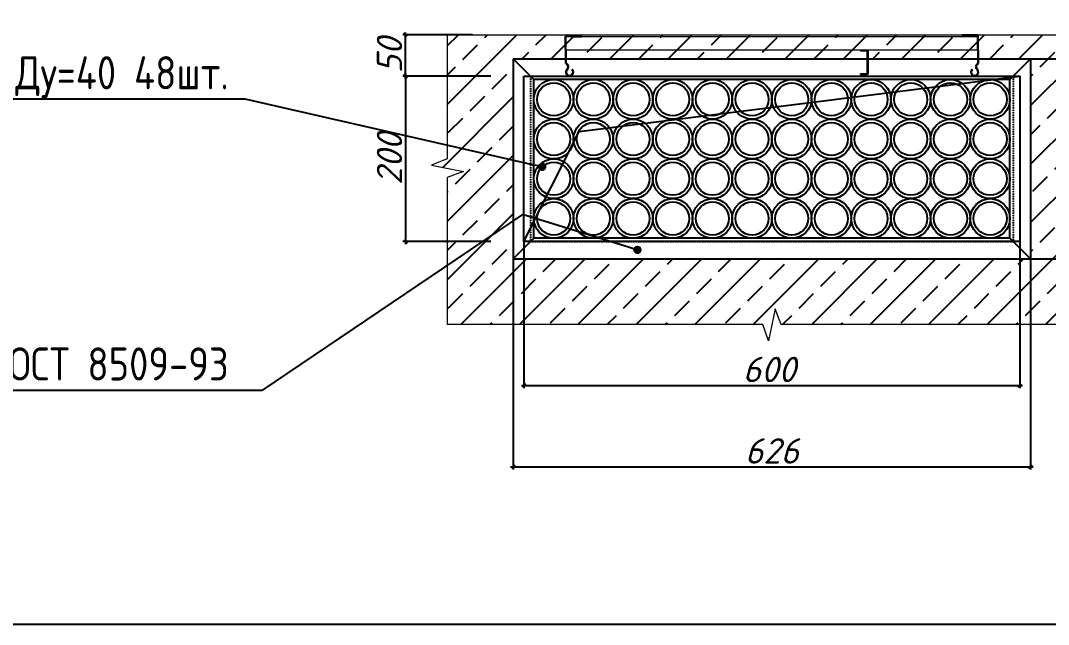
# Model space of a CAD drawing. Header units: millimetres. Extents: x -42533 to 645315, y 3457 to 82611.
# Drawn here: x 457598 to 463682, y 5128 to 8701 of the extents above; entities that cross this region are included whole.
import ezdxf
from ezdxf import colors
from ezdxf.entities.mleader import LeaderData, LeaderLine
from ezdxf.math import Vec2, Vec3

# ---------------------------------------------------------------- set-up
doc = ezdxf.new("R2010")
doc.units = ezdxf.units.MM
doc.linetypes.add('ШТРИХОВАЯ', pattern=[0.75, 0.5, -0.25])
for name, color, linetype in [('PDF _Геометрия', 7, 'Continuous'), ('Обрамление гильз', 5, 'Continuous'), ('ЭОМ_Лотки рабочие', 5, 'Continuous')]:
    doc.layers.add(name, color=color, linetype=linetype)
doc.layers.add('ЭМ_кабеленесущие конструкции', color=7, linetype='Continuous', lineweight=15)
doc.layers.add('ЭОМ_Освещение рабочее', color=7, linetype='Continuous', lineweight=9, true_color=0x312af4)
doc.styles.add('ISOCPEUR', font='isocpeur.ttf', dxfattribs={"width": 0.85, "height": 275})
doc.styles.add('MYSTYLE', font='isocpeur.ttf', dxfattribs={"oblique": 15})
doc.dimstyles.new('1', dxfattribs={"dimtxt": 35, "dimasz": 20, "dimexe": 15, "dimexo": 0.625, "dimgap": 20, "dimtad": 1, "dimdec": 0, "dimtxsty": 'MYSTYLE', "dimblk": 'OBLIQUE', "dimcen": 0, "dimdle": 15, "dimadec": 0, "dimazin": 0, "dimtfac": 1, "dimtdec": 0, "dimtmove": 0, "dimatfit": 3, "dimldrblk": 'OBLIQUE', "dimfxl": 1, "dimarcsym": 0})

# ---------------------------------------------------------------- blocks, each defined once
blk = doc.blocks.new('_Oblique')
at = {"color": 0, "linetype": 'ByBlock', "lineweight": -2}
blk.add_line((-0.5, -0.5), (0.5, 0.5), dxfattribs=at)
blk = doc.blocks.new('*D1793')
at = {"color": 0, "lineweight": -2, "transparency": 16777216}
for p, q in [((463577, 8474.1), (464429.5, 8474.1)), ((464414.5, 8489.1), (464414.5, 7275.1)), ((463577, 7290.1), (464429.5, 7290.1))]:
    blk.add_line(p, q, dxfattribs=at)
at = {"layer": 'Defpoints', "color": 0, "transparency": 16777216}
for p in [(463576.4, 8474.1), (463576.4, 7290.1), (464414.5, 7290.1)]:
    blk.add_point(p, dxfattribs=at)
at = {"color": 0, "lineweight": -2, "transparency": 16777216, "xscale": 20, "yscale": 20, "zscale": 20}
for p, rotation in [((464414.5, 8474.1), 90), ((464414.5, 7290.1), 270)]:
    blk.add_blockref('_Oblique', p, dxfattribs=dict(at, rotation=rotation))
at = {"color": 0, "transparency": 16777216, "insert": (464319.5, 7882.1), "char_height": 150, "attachment_point": 5, "rotation": 90, "style": 'MYSTYLE'}
blk.add_mtext('242', dxfattribs=at)
blk = doc.blocks.new('*D1794')
at = {"color": 0, "lineweight": -2, "transparency": 16777216}
for p, q in [((460577.1, 7392.2), (460577.1, 6526.5)), ((463512.8, 7392.2), (463512.8, 6526.5)), ((460562.1, 6541.5), (463527.8, 6541.5))]:
    blk.add_line(p, q, dxfattribs=at)
at = {"layer": 'Defpoints', "color": 0, "transparency": 16777216}
for p in [(460577.1, 7392.8), (463512.8, 7392.8), (463512.8, 6541.5)]:
    blk.add_point(p, dxfattribs=at)
at = {"color": 0, "lineweight": -2, "transparency": 16777216, "xscale": 20, "yscale": 20, "zscale": 20, "rotation": 180}
blk.add_blockref('_Oblique', (460577.1, 6541.5), dxfattribs=at)
at = {"color": 0, "lineweight": -2, "transparency": 16777216, "xscale": 20, "yscale": 20, "zscale": 20}
blk.add_blockref('_Oblique', (463512.8, 6541.5), dxfattribs=at)
at = {"color": 0, "transparency": 16777216, "insert": (462029, 6636.5), "char_height": 150, "attachment_point": 5, "style": 'MYSTYLE'}
blk.add_mtext('600', dxfattribs=at)
blk = doc.blocks.new('*D1795')
at = {"color": 0, "lineweight": -2, "transparency": 16777216}
for p, q in [((460513.5, 7289.5), (460513.5, 6044.5)), ((463576.4, 7289.5), (463576.4, 6044.5)), ((460498.5, 6059.5), (463591.4, 6059.5))]:
    blk.add_line(p, q, dxfattribs=at)
at = {"layer": 'Defpoints', "color": 0, "transparency": 16777216}
for p in [(460513.5, 7290.1), (463576.4, 7290.1), (463576.4, 6059.5)]:
    blk.add_point(p, dxfattribs=at)
at = {"color": 0, "lineweight": -2, "transparency": 16777216, "xscale": 20, "yscale": 20, "zscale": 20, "rotation": 180}
blk.add_blockref('_Oblique', (460513.5, 6059.5), dxfattribs=at)
at = {"color": 0, "lineweight": -2, "transparency": 16777216, "xscale": 20, "yscale": 20, "zscale": 20}
blk.add_blockref('_Oblique', (463576.4, 6059.5), dxfattribs=at)
at = {"color": 0, "transparency": 16777216, "insert": (462044.9, 6154.5), "char_height": 150, "attachment_point": 5, "style": 'MYSTYLE'}
blk.add_mtext('626', dxfattribs=at)
blk = doc.blocks.new('_Dot')
at = {"color": 0, "linetype": 'ByBlock', "lineweight": -2}
blk.add_line((-0.5, 0), (-1, 0), dxfattribs=at)
at = {"color": 0, "linetype": 'ByBlock', "const_width": 0.5}
blk.add_lwpolyline([(-0.25, 0, 1), (0.25, 0, 1)], format="xyb", close=True, dxfattribs=at)
blk = doc.blocks.new('*D1796')
at = {"color": 0, "lineweight": -2, "transparency": 16777216}
for p, q in [((460273.6, 8616), (459861.5, 8616)), ((459876.5, 8356.4), (459876.5, 8631)), ((460210, 8371.4), (459861.5, 8371.4))]:
    blk.add_line(p, q, dxfattribs=at)
at = {"layer": 'Defpoints', "color": 0, "transparency": 16777216}
for p in [(459876.5, 8616), (460274.3, 8616), (460210.6, 8371.4)]:
    blk.add_point(p, dxfattribs=at)
at = {"color": 0, "lineweight": -2, "transparency": 16777216, "xscale": 20, "yscale": 20, "zscale": 20}
for p, rotation in [((459876.5, 8616), 90), ((459876.5, 8371.4), 270)]:
    blk.add_blockref('_Oblique', p, dxfattribs=dict(at, rotation=rotation))
at = {"color": 0, "transparency": 16777216, "insert": (459781.5, 8493.7), "char_height": 150, "attachment_point": 5, "rotation": 90, "style": 'MYSTYLE'}
blk.add_mtext('50', dxfattribs=at)
blk = doc.blocks.new('*D1797')
at = {"color": 0, "lineweight": -2, "transparency": 16777216}
for p, q in [((460380.8, 8371.4), (459861.5, 8371.4)), ((459876.5, 8386.4), (459876.5, 7377.8)), ((460380.8, 7392.8), (459861.5, 7392.8))]:
    blk.add_line(p, q, dxfattribs=at)
at = {"layer": 'Defpoints', "color": 0, "transparency": 16777216}
for p in [(460381.4, 8371.4), (459876.5, 7392.8), (460381.4, 7392.8)]:
    blk.add_point(p, dxfattribs=at)
at = {"color": 0, "lineweight": -2, "transparency": 16777216, "xscale": 20, "yscale": 20, "zscale": 20}
for p, rotation in [((459876.5, 8371.4), 90), ((459876.5, 7392.8), 270)]:
    blk.add_blockref('_Oblique', p, dxfattribs=dict(at, rotation=rotation))
at = {"color": 0, "transparency": 16777216, "insert": (459781.5, 7882.1), "char_height": 150, "attachment_point": 5, "rotation": 90, "style": 'MYSTYLE'}
blk.add_mtext('200', dxfattribs=at)
blk = doc.blocks.new('*U404')
at = {"color": 0, "linetype": 'ByBlock', "lineweight": -2}
for p, q in [((-247.9, 37.9), (-249.2, 39.6)), ((-247, 38.7), (-248.2, 40.3)), ((-241.7, 39.1), (-242.5, 39.9)), ((241.2, 39), (242, 39.9)), ((246.5, 38.6), (247.7, 40.2)), ((247.4, 37.9), (248.7, 39.5)), ((-250.2, 31.7), (-250, -0.6)), ((-249, 31.7), (-248.8, -0.6)), ((248.5, 31.6), (248.8, -0.6)), ((249.7, 31.6), (250, -0.6)), ((-248.8, 16), (248.8, 15.9)), ((-248.8, 0), (248.8, 0)), ((-240, 0), (-230.2, 0)), ((-240, -1.2), (-240, 0)), ((-248.2, -1.2), (-230.2, -1.2)), ((-248.2, -2.4), (-230.2, -2.4)), ((240, 0), (230.2, 0)), ((248.2, -1.2), (230.2, -1.2)), ((248.2, -2.4), (230.2, -2.4)), ((240, -1.2), (240, 0))]:
    blk.add_line(p, q, dxfattribs=at)
for centre, radius, start, end in [((-245.2, 42.6), 5, 314.998, 217.7354), ((-250.3, 36.1), 3, 292.9266, 37.7354), ((-245.2, 42.6), 3.8, 314.998, 217.7354), ((-250.3, 36.1), 4.2, 292.9266, 37.7354), ((244.7, 42.6), 5, 322.2607, 224.998), ((244.7, 42.6), 3.8, 322.2607, 224.998), ((249.8, 36), 4.2, 142.2607, 247.0694), ((249.8, 36), 3, 142.2607, 247.0694), ((-248.4, 31.7), 1.8, 112.9266, 179.998), ((-248.4, 31.7), 0.6, 112.9266, 179.998), ((247.9, 31.6), 0.6, 359.998, 67.0694), ((247.9, 31.6), 1.8, 359.998, 67.0694), ((-230.2, -1.2), 1.2, 269.998, 89.998), ((-248.2, -0.6), 1.8, 179.998, 269.998), ((-248.2, -0.6), 0.6, 179.998, 269.998), ((230.2, -1.2), 1.2, 89.998, 269.998), ((248.2, -0.6), 0.6, 269.998, 359.998), ((248.2, -0.6), 1.8, 268.998, 358.998)]:
    blk.add_arc(centre, radius, start, end, dxfattribs=at)
blk = doc.blocks.new('ПЕРЕГОРОДКА')
for points in [[(-9.3, 28.2), (-9.3, 1.8)], [(-8.1, 1.8), (-8.1, 28.2)], [(-7.5, 30), (0, 30), (0, 28.8)], [(-7.5, 28.8), (0, 28.8)], [(-7.5, 1.2), (0, 1.2)], [(-7.5, 0), (0, 0), (0, 1.2)]]:
    blk.add_lwpolyline(points)
for centre, radius, start, end in [((-7.5, 28.2), 1.8, 90, 180), ((-7.5, 28.2), 0.6, 90, 180), ((-7.5, 1.8), 1.8, 180, 270), ((-7.5, 1.8), 0.6, 180, 270)]:
    blk.add_arc(centre, radius, start, end)

msp = doc.modelspace()

# ---------------------------------------------------------------- hatches: boundary and pattern name
h = msp.add_hatch()
h.set_pattern_fill('ANSI33', color=256, scale=978.539236)
h.set_pattern_definition([(45, (363345.52, -442842.57), (-172.98293, 172.98293), []), (45, (363518.5, -442842.57), (-172.98293, 172.98293), [122.3174, -61.1587])])
h.paths.add_polyline_path([(463993.5, 7772.1), (463897.6, 7807), (464086.7, 7845.9), (463993.5, 7882.1), (463993.5, 8616), (460123.3, 8616), (460123.3, 7882.1), (460030.1, 7845.9), (460219.1, 7807), (460123.3, 7772.1), (460123.3, 6901.7), (461990.6, 6901.7), (462025.5, 6805.9), (462064.4, 6994.9), (462100.6, 6901.7), (463993.5, 6901.7)])
h.paths.add_polyline_path([(460513.5, 7290.1), (460513.5, 8474.1), (463576.4, 8474.1), (463576.4, 7290.1)], flags=16)
at = {"layer": 'ЭОМ_Освещение рабочее'}
h = msp.add_hatch(dxfattribs=at)
h.set_pattern_fill('ANGLE', color=256, scale=0.48927)
h.set_pattern_definition([(0, (-89239.8544, -282423.542), (0, 3.417548282), [2.48548966, -0.932058622]), (90, (-89239.8544, -282423.542), (-3.417548282, 2e-16), [2.48548966, -0.932058622])])
edge = h.paths.add_edge_path()
edge.add_arc((462606.3, 8517), 8.81, 360, 450)
edge = h.paths.add_edge_path(flags=16)
edge.add_arc((462606.3, 8517), 2.94, 0, 90)
edge = h.paths.add_edge_path(flags=16)
edge.add_line((462606.3, 8519.9), (462569.6, 8519.9))
edge = h.paths.add_edge_path()
edge.add_line((462606.3, 8525.8), (462569.6, 8525.8))
edge.add_line((462569.6, 8525.8), (462569.6, 8519.9))
edge = h.paths.add_edge_path()
edge.add_arc((462606.3, 8387.8), 8.81, 270, 360)
edge = h.paths.add_edge_path(flags=16)
edge.add_arc((462606.3, 8387.8), 2.94, 270, 360)
edge = h.paths.add_edge_path(flags=16)
edge.add_line((462606.3, 8384.9), (462569.6, 8384.9))
edge = h.paths.add_edge_path()
edge.add_line((462606.3, 8379), (462569.6, 8379))
edge.add_line((462569.6, 8379), (462569.6, 8384.9))
edge = h.paths.add_edge_path()
edge.add_line((462615.1, 8517), (462615.1, 8387.8))
edge = h.paths.add_edge_path()
edge.add_line((462609.2, 8387.8), (462609.2, 8517))

# ---------------------------------------------------------------- linework, layer by layer
at = {"color": 240, "true_color": 0xed1f24}
for centre, radius in [((460753.3, 8234.4), 117.4), ((460988.1, 8234.4), 117.4), ((461223, 8234.4), 117.4), ((461457.8, 8234.4), 117.4), ((461692.7, 8234.4), 117.4), ((461927.5, 8234.4), 117.4), ((462162.4, 8234.4), 117.4), ((462397.2, 8234.4), 117.4), ((462632.1, 8234.4), 117.4), ((462866.9, 8234.4), 117.4), ((463101.8, 8234.4), 117.4), ((463336.6, 8234.4), 117.4), ((460753.3, 8234.4), 97.9), ((460988.1, 8234.4), 97.9), ((461223, 8234.4), 97.9), ((461457.8, 8234.4), 97.9), ((461692.7, 8234.4), 97.9), ((461927.5, 8234.4), 97.9), ((462162.4, 8234.4), 97.9), ((462397.2, 8234.4), 97.9), ((462632.1, 8234.4), 97.9), ((462866.9, 8234.4), 97.9), ((463101.8, 8234.4), 97.9), ((463336.6, 8234.4), 97.9), ((460753.3, 7999.5), 117.4), ((460753.3, 7999.5), 97.9), ((460988.1, 7999.5), 117.4), ((460988.1, 7999.5), 97.9), ((461223, 7999.5), 117.4), ((461223, 7999.5), 97.9), ((461457.8, 7999.5), 117.4), ((461457.8, 7999.5), 97.9), ((461692.7, 7999.5), 117.4), ((461692.7, 7999.5), 97.9), ((461927.5, 7999.5), 117.4), ((461927.5, 7999.5), 97.9), ((462162.4, 7999.5), 117.4), ((462162.4, 7999.5), 97.9), ((462397.2, 7999.5), 117.4), ((462397.2, 7999.5), 97.9), ((462632.1, 7999.5), 117.4), ((462632.1, 7999.5), 97.9), ((462866.9, 7999.5), 117.4), ((462866.9, 7999.5), 97.9), ((463101.8, 7999.5), 117.4), ((463101.8, 7999.5), 97.9), ((463336.6, 7999.5), 117.4), ((463336.6, 7999.5), 97.9), ((460753.3, 7764.7), 117.4), ((460753.3, 7764.7), 97.9), ((460988.1, 7764.7), 117.4), ((460988.1, 7764.7), 97.9), ((461223, 7764.7), 117.4), ((461223, 7764.7), 97.9), ((461457.8, 7764.7), 117.4), ((461457.8, 7764.7), 97.9), ((461692.7, 7764.7), 117.4), ((461692.7, 7764.7), 97.9), ((461927.5, 7764.7), 117.4), ((461927.5, 7764.7), 97.9), ((462162.4, 7764.7), 117.4), ((462162.4, 7764.7), 97.9), ((462397.2, 7764.7), 117.4), ((462397.2, 7764.7), 97.9), ((462632.1, 7764.7), 117.4), ((462632.1, 7764.7), 97.9), ((462866.9, 7764.7), 117.4), ((462866.9, 7764.7), 97.9), ((463101.8, 7764.7), 117.4), ((463101.8, 7764.7), 97.9), ((463336.6, 7764.7), 117.4), ((463336.6, 7764.7), 97.9), ((460753.3, 7529.8), 117.4), ((460753.3, 7529.8), 97.9), ((460988.1, 7529.8), 117.4), ((460988.1, 7529.8), 97.9), ((461223, 7529.8), 117.4), ((461223, 7529.8), 97.9), ((461457.8, 7529.8), 117.4), ((461457.8, 7529.8), 97.9), ((461692.7, 7529.8), 117.4), ((461692.7, 7529.8), 97.9), ((461927.5, 7529.8), 117.4), ((461927.5, 7529.8), 97.9), ((462162.4, 7529.8), 117.4), ((462162.4, 7529.8), 97.9), ((462397.2, 7529.8), 117.4), ((462397.2, 7529.8), 97.9), ((462632.1, 7529.8), 117.4), ((462632.1, 7529.8), 97.9), ((462866.9, 7529.8), 117.4), ((462866.9, 7529.8), 97.9), ((463101.8, 7529.8), 117.4), ((463101.8, 7529.8), 97.9), ((463336.6, 7529.8), 117.4), ((463336.6, 7529.8), 97.9)]:
    msp.add_circle(centre, radius, dxfattribs=at)
at = {"layer": 'Defpoints'}
msp.add_lwpolyline([(460577.1, 8371.4), (463512.8, 8371.4), (463512.8, 7392.8), (460577.1, 7392.8)], close=True, dxfattribs=at)
msp.add_lwpolyline([(460577.1, 7392.8), (460903.3, 8045.2), (463512.8, 8371.4)], dxfattribs=at)
at = {"layer": 'PDF _Геометрия', "lineweight": 13}
msp.add_line((460123.3, 8616), (463993.5, 8616), dxfattribs=at)
for points in [[(460123.3, 8616), (460123.3, 7882.1), (460030.1, 7845.9), (460219.1, 7807), (460123.3, 7772.1), (460123.3, 6901.7)], [(463993.5, 6901.7), (462100.6, 6901.7), (462064.4, 6994.9), (462025.5, 6805.9), (461990.6, 6901.7), (460123.3, 6901.7)]]:
    msp.add_lwpolyline(points, dxfattribs=at)
at = {"layer": 'Обрамление гильз', "color": 5}
for points in [[(460513.5, 8474.1), (463576.4, 8474.1), (463454, 8351.8), (460635.8, 8351.8)], [(460513.5, 8474.1), (460513.5, 7290.1), (460635.8, 7412.4), (460635.8, 8351.8)], [(463576.4, 8474.1), (463576.4, 7290.1), (463454, 7412.4), (463454, 8351.8)], [(460513.5, 7290.1), (463576.4, 7290.1), (463454, 7412.4), (460635.8, 7412.4)]]:
    msp.add_lwpolyline(points, close=True, dxfattribs=at)
at = {"layer": 'Обрамление гильз', "color": 5, "linetype": 'ШТРИХОВАЯ', "ltscale": 0.2}
for points in [[(460616.3, 8371.4), (463473.6, 8371.4)], [(460616.3, 8371.4), (460616.3, 7392.8)], [(463473.6, 8371.4), (463473.6, 7392.8)], [(460616.3, 7392.8), (463473.6, 7392.8)]]:
    msp.add_lwpolyline(points, dxfattribs=at)
at = {"layer": 'ЭОМ_Лотки рабочие', "color": 7}
msp.add_lwpolyline([(453866.9, 19153), (471048.2, 19153), (471048.2, 5127.9), (453866.9, 5127.9)], close=True, dxfattribs=at)

# ---------------------------------------------------------------- block references
at = {"layer": 'ЭОМ_Освещение рабочее', "xscale": 4.892696180111658, "yscale": 4.892696180111658, "zscale": 4.892696180111658, "rotation": 180}
msp.add_blockref('*U404', (462044.9, 8604.1), dxfattribs=at)
at = {"layer": 'ЭОМ_Освещение рабочее', "color": 244, "true_color": 0x991b1e, "xscale": -4.892696180111658, "yscale": 4.892696180111658, "zscale": 4.892696180111658}
msp.add_blockref('ПЕРЕГОРОДКА', (462569.6, 8379), dxfattribs=at)

# ---------------------------------------------------------------- dimensions: what is measured, and where the dimension line sits
for base, p1, p2, text, picture, middle in [((459876.5, 8616), (460210.6, 8371.4), (460274.3, 8616), '50', '*D1796', (459876.5, 8493.7)), ((459876.5, 7392.8), (460381.4, 8371.4), (460381.4, 7392.8), '200', '*D1797', (459876.5, 7882.1))]:
    dim = msp.add_linear_dim(base=base, p1=p1, p2=p2, angle=90, text=text, dimstyle='1', override={"dimtxt": 150, "dimtmove": 1})
    dim.commit()
    dim.dimension.update_dxf_attribs({"geometry": picture, "text_midpoint": middle, "dimtype": 160})
dim = msp.add_linear_dim(base=(464414.5, 7290.1), p1=(463576.4, 8474.1), p2=(463576.4, 7290.1), angle=90, text='242', dimstyle='1', override={"dimtxt": 150, "dimtmove": 1})
dim.commit()
dim.dimension.update_dxf_attribs({"geometry": '*D1793', "text_midpoint": (464319.5, 7882.1)})
dim = msp.add_linear_dim(base=(463512.8, 6541.5), p1=(460577.1, 7392.8), p2=(463512.8, 7392.8), text='600', dimstyle='1', override={"dimtxt": 150, "dimtmove": 1})
dim.commit()
dim.dimension.update_dxf_attribs({"geometry": '*D1794', "text_midpoint": (462029, 6541.5), "dimtype": 160})
dim = msp.add_linear_dim(base=(463576.4, 6059.5), p1=(460513.5, 7290.1), p2=(463576.4, 7290.1), text='626', dimstyle='1', override={"dimtxt": 150, "dimtmove": 1})
dim.commit()
dim.dimension.update_dxf_attribs({"geometry": '*D1795', "text_midpoint": (462044.9, 6154.5)})

# ---------------------------------------------------------------- leaders
at = {"layer": 'ЭМ_кабеленесущие конструкции', "lineweight": 5}
ml = msp.add_multileader_mtext('Standard', dxfattribs=at)
ml.set_content('Труба ВГП Ду=40 48шт.', color=256, style='ISOCPEUR')
ml.set_leader_properties()
ml.set_arrow_properties(name='DOT')
ml.build(insert=Vec2(0, 0))
ml.multileader.update_dxf_attribs({"text_left_attachment_type": 6, "text_right_attachment_type": 6, "dogleg_length": 0.00122, "arrow_head_size": 48.9, "scale": 10})
ctx = ml.context
ctx.base_point, ctx.scale, ctx.char_height, ctx.arrow_head_size, ctx.landing_gap_size, ctx.plane_origin = Vec3(456935.3, 8235.3), 10, 195.708, 48.9, 97.9, Vec3(464219.7, 8774.2)
ctx.left_attachment, ctx.right_attachment, ctx.text_align_type = 6, 6, 2
notes = []
notes.append((ctx, [(1, (1, 1, 0), (458927.6, 8235.3), (-1, 0), 0.0597, [(2, [(460685.4, 7835.2)], 0, [])])]))
ctx.mtext.insert, ctx.mtext.width, ctx.mtext.defined_height, ctx.mtext.alignment, ctx.mtext.flow_direction = Vec3(458829.7, 8489.7), 1821.596, 386, 3, 5
ml = msp.add_multileader_mtext('Standard', dxfattribs=at)
ml.set_content('Обрамление трубного блока из уголка 25х25х4 ГОСТ 8509-93', color=256, style='ISOCPEUR')
ml.set_leader_properties()
ml.set_arrow_properties(name='DOT')
ml.build(insert=Vec2(0, 0))
ml.multileader.update_dxf_attribs({"text_left_attachment_type": 6, "text_right_attachment_type": 6, "dogleg_length": 0.00122, "arrow_head_size": 48.9, "scale": 10})
ctx = ml.context
ctx.base_point, ctx.scale, ctx.char_height, ctx.arrow_head_size, ctx.landing_gap_size, ctx.plane_origin = Vec3(454648, 6512.4), 10, 195.708, 48.9, 97.9, Vec3(458484.7, 7237.6)
ctx.left_attachment, ctx.right_attachment, ctx.text_align_type = 6, 6, 2
notes.append((ctx, [(1, (1, 1, 0), (459025.6, 6512.4), (-1, 0), 97.9, [(2, [(461249.3, 7343.9), (460569.3, 7553.1)], 0, [])])]))
ctx.mtext.insert, ctx.mtext.width, ctx.mtext.defined_height, ctx.mtext.alignment, ctx.mtext.flow_direction = Vec3(458829.8, 6766.8), 4196.374, 525.7, 3, 5
for ctx, leaders in notes:
    for number, flags, end, landing, length, lines in leaders:
        leader = LeaderData()
        leader.index, (leader.has_last_leader_line, leader.has_dogleg_vector, leader.attachment_direction) = number, flags
        leader.last_leader_point, leader.dogleg_vector, leader.dogleg_length = Vec3(end), Vec3(landing), length
        for number, points, colour, breaks in lines:
            line = LeaderLine()
            line.index, line.vertices, line.color, line.breaks = number, Vec3.list(points), colors.encode_raw_color(colour), breaks
            leader.lines.append(line)
        ctx.leaders.append(leader)

doc.saveas('drawing.dxf')
